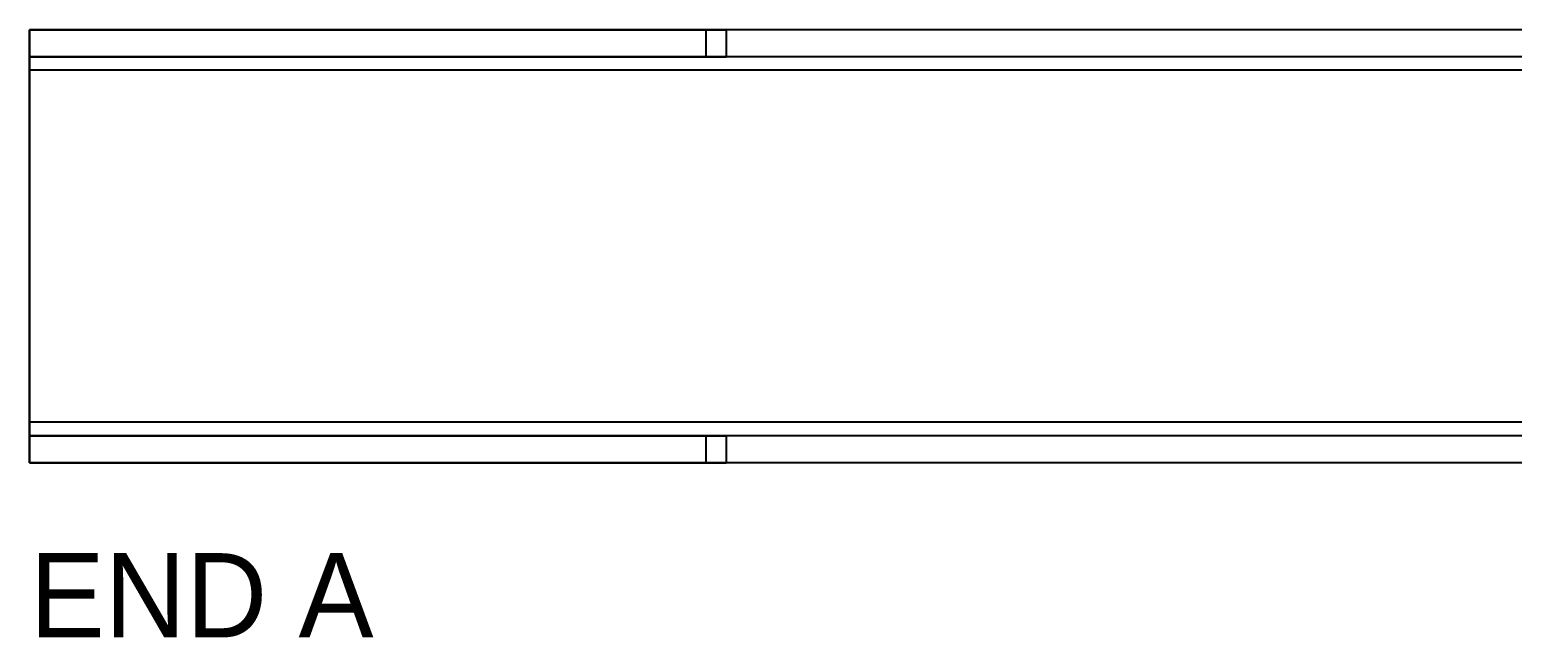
# Model space of a CAD drawing. Header units: inches. Extents: x 2 to 134, y 2 to 86.
# Drawn here: x 20.79 to 34.49, y 60.22 to 65.83 of the extents above; entities that cross this region are included whole.
import ezdxf

# ---------------------------------------------------------------- set-up
doc = ezdxf.new("R2010")
doc.units = ezdxf.units.IN
doc.header["$MEASUREMENT"] = 0

msp = doc.modelspace()

# ---------------------------------------------------------------- linework, layer by layer
at = {"layer": 'OUTLINE'}
for p, q in [((20.787, 65.833), (20.787, 65.833)), ((20.787, 65.833), (20.787, 65.833)), ((20.787, 65.833), (20.787, 65.832)), ((20.787, 65.832), (20.787, 65.833)), ((20.787, 65.833), (20.787, 65.833)), ((20.787, 65.833), (20.787, 65.833)), ((20.787, 65.833), (27.037, 65.833)), ((20.787, 65.833), (20.787, 65.583)), ((20.787, 65.833), (20.787, 65.583)), ((27.037, 65.833), (20.787, 65.833)), ((89.213, 65.833), (20.787, 65.833)), ((89.213, 65.833), (20.787, 65.833)), ((20.787, 65.832), (20.787, 65.832)), ((20.787, 65.832), (20.787, 65.831)), ((20.787, 65.831), (20.787, 65.832)), ((20.787, 65.832), (20.787, 65.832)), ((20.787, 65.831), (20.787, 65.829)), ((20.787, 65.829), (20.787, 65.831)), ((20.787, 65.829), (20.787, 65.828)), ((20.787, 65.828), (20.787, 65.829)), ((20.787, 65.828), (20.787, 65.826)), ((20.787, 65.826), (20.787, 65.828)), ((20.787, 65.826), (20.787, 65.824)), ((20.787, 65.824), (20.787, 65.826)), ((20.787, 65.824), (20.787, 65.822)), ((20.787, 65.822), (20.787, 65.824)), ((20.787, 65.822), (20.787, 65.82)), ((20.787, 65.82), (20.787, 65.822)), ((20.787, 65.82), (20.787, 65.817)), ((20.787, 65.817), (20.787, 65.82)), ((20.787, 65.817), (20.787, 65.814)), ((20.787, 65.814), (20.787, 65.817)), ((20.787, 65.814), (20.787, 65.811)), ((20.787, 65.811), (20.787, 65.814)), ((20.787, 65.811), (20.787, 65.808)), ((20.787, 65.808), (20.787, 65.811)), ((20.787, 65.808), (20.787, 65.805)), ((20.787, 65.805), (20.787, 65.808)), ((20.787, 65.805), (20.787, 65.801)), ((20.787, 65.801), (20.787, 65.805)), ((20.787, 65.801), (20.787, 65.797)), ((20.787, 65.797), (20.787, 65.801)), ((20.787, 65.797), (20.787, 65.793)), ((20.787, 65.793), (20.787, 65.797)), ((20.787, 65.793), (20.787, 65.789)), ((20.787, 65.789), (20.787, 65.793)), ((20.787, 65.789), (20.787, 65.785)), ((20.787, 65.785), (20.787, 65.789)), ((20.787, 65.785), (20.787, 65.78)), ((20.787, 65.78), (20.787, 65.785)), ((27.037, 65.833), (27.037, 65.583)), ((27.042, 65.833), (27.037, 65.833)), ((27.037, 65.833), (27.037, 65.583)), ((27.037, 65.833), (27.042, 65.833)), ((27.046, 65.833), (27.042, 65.833)), ((27.042, 65.833), (27.046, 65.833)), ((27.051, 65.833), (27.046, 65.833)), ((27.046, 65.833), (27.051, 65.833)), ((27.055, 65.833), (27.051, 65.833)), ((27.051, 65.833), (27.055, 65.833)), ((27.06, 65.833), (27.055, 65.833)), ((27.055, 65.833), (27.06, 65.833)), ((27.064, 65.833), (27.06, 65.833)), ((27.06, 65.833), (27.064, 65.833)), ((27.069, 65.833), (27.064, 65.833)), ((27.064, 65.833), (27.069, 65.833)), ((27.074, 65.833), (27.069, 65.833)), ((27.069, 65.833), (27.074, 65.833)), ((27.078, 65.833), (27.074, 65.833)), ((27.074, 65.833), (27.078, 65.833)), ((27.082, 65.833), (27.078, 65.833)), ((27.078, 65.833), (27.082, 65.833)), ((27.087, 65.833), (27.082, 65.833)), ((27.082, 65.833), (27.087, 65.833)), ((27.091, 65.833), (27.087, 65.833)), ((27.087, 65.833), (27.091, 65.833)), ((27.096, 65.833), (27.091, 65.833)), ((27.091, 65.833), (27.096, 65.833)), ((27.1, 65.833), (27.096, 65.833)), ((27.096, 65.833), (27.1, 65.833)), ((27.104, 65.833), (27.1, 65.833)), ((27.1, 65.833), (27.104, 65.833)), ((27.109, 65.833), (27.104, 65.833)), ((27.104, 65.833), (27.109, 65.833)), ((27.113, 65.833), (27.109, 65.833)), ((27.109, 65.833), (27.113, 65.833)), ((27.117, 65.833), (27.113, 65.833)), ((27.113, 65.833), (27.117, 65.833)), ((27.121, 65.833), (27.117, 65.833)), ((27.117, 65.833), (27.121, 65.833)), ((27.125, 65.833), (27.121, 65.833)), ((27.121, 65.833), (27.125, 65.833)), ((27.129, 65.833), (27.125, 65.833)), ((27.125, 65.833), (27.129, 65.833)), ((27.133, 65.833), (27.129, 65.833)), ((27.129, 65.833), (27.133, 65.833)), ((27.137, 65.833), (27.133, 65.833)), ((27.133, 65.833), (27.137, 65.833)), ((27.141, 65.833), (27.137, 65.833)), ((27.137, 65.833), (27.141, 65.833)), ((27.145, 65.833), (27.141, 65.833)), ((27.141, 65.833), (27.145, 65.833)), ((27.149, 65.833), (27.145, 65.833)), ((27.145, 65.833), (27.149, 65.833)), ((27.152, 65.833), (27.149, 65.833)), ((27.149, 65.833), (27.152, 65.833)), ((27.156, 65.833), (27.152, 65.833)), ((27.152, 65.833), (27.156, 65.833)), ((27.159, 65.833), (27.156, 65.833)), ((27.156, 65.833), (27.159, 65.833)), ((27.163, 65.833), (27.159, 65.833)), ((27.159, 65.833), (27.163, 65.833)), ((27.166, 65.833), (27.163, 65.833)), ((27.163, 65.833), (27.166, 65.833)), ((27.17, 65.833), (27.166, 65.833)), ((27.166, 65.833), (27.17, 65.833)), ((27.173, 65.833), (27.17, 65.833)), ((27.17, 65.833), (27.173, 65.833)), ((27.176, 65.833), (27.173, 65.833)), ((27.173, 65.833), (27.176, 65.833)), ((27.179, 65.833), (27.176, 65.833)), ((27.176, 65.833), (27.179, 65.833)), ((27.182, 65.833), (27.179, 65.833)), ((27.179, 65.833), (27.182, 65.833)), ((27.185, 65.833), (27.182, 65.833)), ((27.182, 65.833), (27.185, 65.833)), ((27.188, 65.833), (27.185, 65.833)), ((27.185, 65.833), (27.188, 65.833)), ((27.19, 65.833), (27.188, 65.833)), ((27.188, 65.833), (27.19, 65.833)), ((27.193, 65.833), (27.19, 65.833)), ((27.19, 65.833), (27.193, 65.833)), ((27.195, 65.833), (27.193, 65.833)), ((27.193, 65.833), (27.195, 65.833)), ((27.198, 65.833), (27.195, 65.833)), ((27.195, 65.833), (27.198, 65.833)), ((27.2, 65.833), (27.198, 65.833)), ((27.198, 65.833), (27.2, 65.833)), ((27.202, 65.833), (27.2, 65.833)), ((27.2, 65.833), (27.202, 65.833)), ((27.204, 65.833), (27.202, 65.833)), ((27.202, 65.833), (27.204, 65.833)), ((27.206, 65.833), (27.204, 65.833)), ((27.204, 65.833), (27.206, 65.833)), ((27.208, 65.833), (27.206, 65.833)), ((27.206, 65.833), (27.208, 65.833)), ((27.21, 65.833), (27.208, 65.833)), ((27.208, 65.833), (27.21, 65.833)), ((27.212, 65.833), (27.21, 65.833)), ((27.21, 65.833), (27.212, 65.833)), ((27.213, 65.833), (27.212, 65.833)), ((27.212, 65.833), (27.213, 65.833)), ((27.215, 65.833), (27.213, 65.833)), ((27.213, 65.833), (27.215, 65.833)), ((27.216, 65.833), (27.215, 65.833)), ((27.215, 65.833), (27.216, 65.833)), ((27.218, 65.833), (27.216, 65.833)), ((27.216, 65.833), (27.218, 65.833)), ((27.219, 65.833), (27.218, 65.833)), ((27.218, 65.833), (27.219, 65.833)), ((27.22, 65.833), (27.219, 65.833)), ((27.219, 65.833), (27.22, 65.833)), ((27.221, 65.833), (27.22, 65.833)), ((27.22, 65.833), (27.221, 65.833)), ((27.222, 65.833), (27.221, 65.833)), ((27.221, 65.833), (27.222, 65.833)), ((27.223, 65.833), (27.222, 65.833)), ((27.222, 65.833), (27.222, 65.833)), ((27.222, 65.833), (27.222, 65.833)), ((27.222, 65.833), (27.223, 65.833)), ((27.224, 65.833), (27.223, 65.833)), ((27.223, 65.833), (27.224, 65.833)), ((27.224, 65.833), (27.224, 65.583)), ((27.224, 65.833), (27.224, 65.583)), ((27.224, 65.833), (27.224, 65.833)), ((27.224, 65.833), (27.224, 65.833)), ((27.224, 65.833), (27.224, 65.833)), ((27.224, 65.833), (27.224, 65.833)), ((27.224, 65.833), (27.224, 65.833)), ((27.224, 65.833), (27.224, 65.833)), ((27.224, 65.833), (27.224, 65.833)), ((27.224, 65.833), (27.224, 65.833)), ((20.787, 65.78), (20.787, 65.775)), ((20.787, 65.775), (20.787, 65.78)), ((20.787, 65.775), (20.787, 65.77)), ((20.787, 65.77), (20.787, 65.775)), ((20.787, 65.77), (20.787, 65.765)), ((20.787, 65.765), (20.787, 65.77)), ((20.787, 65.765), (20.787, 65.76)), ((20.787, 65.76), (20.787, 65.765)), ((20.787, 65.76), (20.787, 65.754)), ((20.787, 65.754), (20.787, 65.76)), ((20.787, 65.754), (20.787, 65.748)), ((20.787, 65.748), (20.787, 65.754)), ((20.787, 65.748), (20.787, 65.742)), ((20.787, 65.742), (20.787, 65.748)), ((20.787, 65.742), (20.787, 65.736)), ((20.787, 65.736), (20.787, 65.742)), ((20.787, 65.736), (20.787, 65.73)), ((20.787, 65.73), (20.787, 65.736)), ((20.787, 65.73), (20.787, 65.723)), ((20.787, 65.723), (20.787, 65.73)), ((20.787, 65.723), (20.787, 65.717)), ((20.787, 65.717), (20.787, 65.723)), ((20.787, 65.717), (20.787, 65.71)), ((20.787, 65.71), (20.787, 65.717)), ((20.787, 65.71), (20.787, 65.703)), ((20.787, 65.703), (20.787, 65.71)), ((20.787, 65.703), (20.787, 65.696)), ((20.787, 65.696), (20.787, 65.703)), ((20.787, 65.696), (20.787, 65.689)), ((20.787, 65.689), (20.787, 65.696)), ((20.787, 65.689), (20.787, 65.682)), ((20.787, 65.682), (20.787, 65.689)), ((20.787, 65.682), (20.787, 65.674)), ((20.787, 65.674), (20.787, 65.682)), ((20.787, 65.674), (20.787, 65.667)), ((20.787, 65.667), (20.787, 65.674)), ((20.787, 65.667), (20.787, 65.659)), ((20.787, 65.659), (20.787, 65.667)), ((20.787, 65.659), (20.787, 65.651)), ((20.787, 65.651), (20.787, 65.659)), ((20.787, 65.651), (20.787, 65.643)), ((20.787, 65.643), (20.787, 65.651)), ((20.787, 65.643), (20.787, 65.635)), ((20.787, 65.635), (20.787, 65.643)), ((20.787, 65.635), (20.787, 65.627)), ((20.787, 65.627), (20.787, 65.635)), ((20.787, 65.627), (20.787, 65.619)), ((20.787, 65.619), (20.787, 65.627)), ((20.787, 65.619), (20.787, 65.61)), ((20.787, 65.61), (20.787, 65.619)), ((20.787, 65.61), (20.787, 65.602)), ((20.787, 65.602), (20.787, 65.61)), ((20.787, 65.602), (20.787, 65.593)), ((20.787, 65.593), (20.787, 65.602)), ((20.787, 65.593), (20.787, 65.585)), ((20.787, 65.585), (20.787, 65.593)), ((20.787, 65.585), (20.787, 65.576)), ((20.787, 65.576), (20.787, 65.585)), ((27.037, 65.583), (20.787, 65.583)), ((89.213, 65.583), (20.787, 65.583)), ((20.787, 65.582), (20.787, 65.583)), ((20.787, 65.583), (20.787, 65.583)), ((20.787, 65.583), (20.787, 65.583)), ((20.787, 65.583), (20.787, 65.583)), ((20.787, 65.583), (20.787, 65.583)), ((20.787, 65.583), (27.037, 65.583)), ((89.213, 65.583), (20.787, 65.583)), ((20.787, 65.583), (20.787, 65.583)), ((20.787, 65.583), (20.787, 65.583)), ((20.787, 65.583), (20.787, 65.583)), ((20.787, 65.583), (20.787, 65.583)), ((20.787, 65.583), (20.787, 65.582)), ((20.787, 65.581), (20.787, 65.582)), ((20.787, 65.582), (20.787, 65.582)), ((20.787, 65.582), (20.787, 65.582)), ((20.787, 65.582), (20.787, 65.581)), ((20.787, 65.58), (20.787, 65.581)), ((20.787, 65.581), (20.787, 65.581)), ((20.787, 65.581), (20.787, 65.581)), ((20.787, 65.581), (20.787, 65.58)), ((20.787, 65.579), (20.787, 65.58)), ((20.787, 65.58), (20.787, 65.58)), ((20.787, 65.58), (20.787, 65.58)), ((20.787, 65.58), (20.787, 65.579)), ((20.787, 65.578), (20.787, 65.579)), ((20.787, 65.579), (20.787, 65.578)), ((20.787, 65.577), (20.787, 65.578)), ((20.787, 65.578), (20.787, 65.577)), ((20.787, 65.576), (20.787, 65.577)), ((20.787, 65.577), (20.787, 65.576)), ((20.787, 65.576), (20.787, 65.567)), ((20.787, 65.567), (20.787, 65.576)), ((20.787, 65.575), (20.787, 65.576)), ((20.787, 65.576), (20.787, 65.575)), ((20.787, 65.574), (20.787, 65.575)), ((20.787, 65.575), (20.787, 65.574)), ((20.787, 65.573), (20.787, 65.574)), ((20.787, 65.574), (20.787, 65.573)), ((20.787, 65.571), (20.787, 65.573)), ((20.787, 65.573), (20.787, 65.571)), ((20.787, 65.57), (20.787, 65.571)), ((20.787, 65.571), (20.787, 65.57)), ((20.787, 65.569), (20.787, 65.57)), ((20.787, 65.57), (20.787, 65.569)), ((20.787, 65.567), (20.787, 65.569)), ((20.787, 65.569), (20.787, 65.567)), ((20.787, 65.567), (20.787, 65.558)), ((20.787, 65.558), (20.787, 65.567)), ((20.787, 65.566), (20.787, 65.567)), ((20.787, 65.567), (20.787, 65.566)), ((20.787, 65.564), (20.787, 65.566)), ((20.787, 65.566), (20.787, 65.564)), ((20.787, 65.562), (20.787, 65.564)), ((20.787, 65.564), (20.787, 65.562)), ((20.787, 65.561), (20.787, 65.562)), ((20.787, 65.562), (20.787, 65.561)), ((20.787, 65.559), (20.787, 65.561)), ((20.787, 65.561), (20.787, 65.559)), ((20.787, 65.557), (20.787, 65.559)), ((20.787, 65.559), (20.787, 65.557)), ((20.787, 65.558), (20.787, 65.549)), ((20.787, 65.549), (20.787, 65.558)), ((20.787, 65.555), (20.787, 65.557)), ((20.787, 65.557), (20.787, 65.555)), ((20.787, 65.553), (20.787, 65.555)), ((20.787, 65.555), (20.787, 65.553)), ((20.787, 65.551), (20.787, 65.553)), ((20.787, 65.553), (20.787, 65.551)), ((20.787, 65.549), (20.787, 65.551)), ((20.787, 65.551), (20.787, 65.549)), ((20.787, 65.549), (20.787, 65.54)), ((20.787, 65.54), (20.787, 65.549)), ((20.787, 65.547), (20.787, 65.549)), ((20.787, 65.549), (20.787, 65.547)), ((20.787, 65.545), (20.787, 65.547)), ((20.787, 65.547), (20.787, 65.545)), ((20.787, 65.542), (20.787, 65.545)), ((20.787, 65.545), (20.787, 65.542)), ((20.787, 65.54), (20.787, 65.542)), ((20.787, 65.542), (20.787, 65.54)), ((20.787, 65.54), (20.787, 65.531)), ((20.787, 65.531), (20.787, 65.54)), ((20.787, 65.538), (20.787, 65.54)), ((20.787, 65.54), (20.787, 65.538)), ((20.787, 65.535), (20.787, 65.538)), ((20.787, 65.538), (20.787, 65.535)), ((20.787, 65.533), (20.787, 65.535)), ((20.787, 65.535), (20.787, 65.533)), ((20.787, 65.53), (20.787, 65.533)), ((20.787, 65.533), (20.787, 65.53)), ((20.787, 65.531), (20.787, 65.522)), ((20.787, 65.522), (20.787, 65.531)), ((20.787, 65.528), (20.787, 65.53)), ((20.787, 65.53), (20.787, 65.528)), ((20.787, 65.525), (20.787, 65.528)), ((20.787, 65.528), (20.787, 65.525)), ((20.787, 65.523), (20.787, 65.525)), ((20.787, 65.525), (20.787, 65.523)), ((20.787, 65.52), (20.787, 65.523)), ((20.787, 65.523), (20.787, 65.52)), ((20.787, 65.522), (20.787, 65.513)), ((20.787, 65.513), (20.787, 65.522)), ((20.787, 65.517), (20.787, 65.52)), ((20.787, 65.52), (20.787, 65.517)), ((20.787, 65.515), (20.787, 65.517)), ((20.787, 65.517), (20.787, 65.515)), ((20.787, 65.512), (20.787, 65.515)), ((20.787, 65.515), (20.787, 65.512)), ((20.787, 65.513), (20.787, 65.504)), ((20.787, 65.504), (20.787, 65.513)), ((20.787, 65.509), (20.787, 65.512)), ((20.787, 65.512), (20.787, 65.509)), ((20.787, 65.506), (20.787, 65.509)), ((20.787, 65.509), (20.787, 65.506)), ((27.042, 65.583), (27.037, 65.583)), ((27.037, 65.583), (27.042, 65.583)), ((27.046, 65.583), (27.042, 65.583)), ((27.042, 65.583), (27.046, 65.583)), ((27.051, 65.583), (27.046, 65.583)), ((27.046, 65.583), (27.051, 65.583)), ((27.055, 65.583), (27.051, 65.583)), ((27.051, 65.583), (27.055, 65.583)), ((27.06, 65.583), (27.055, 65.583)), ((27.055, 65.583), (27.06, 65.583)), ((27.064, 65.583), (27.06, 65.583)), ((27.06, 65.583), (27.064, 65.583)), ((27.069, 65.583), (27.064, 65.583)), ((27.064, 65.583), (27.069, 65.583)), ((27.074, 65.583), (27.069, 65.583)), ((27.069, 65.583), (27.074, 65.583)), ((27.078, 65.583), (27.074, 65.583)), ((27.074, 65.583), (27.078, 65.583)), ((27.082, 65.583), (27.078, 65.583)), ((27.078, 65.583), (27.082, 65.583)), ((27.087, 65.583), (27.082, 65.583)), ((27.082, 65.583), (27.087, 65.583)), ((27.091, 65.583), (27.087, 65.583)), ((27.087, 65.583), (27.091, 65.583)), ((27.096, 65.583), (27.091, 65.583)), ((27.091, 65.583), (27.096, 65.583)), ((27.1, 65.583), (27.096, 65.583)), ((27.096, 65.583), (27.1, 65.583)), ((27.104, 65.583), (27.1, 65.583)), ((27.1, 65.583), (27.104, 65.583)), ((27.109, 65.583), (27.104, 65.583)), ((27.104, 65.583), (27.109, 65.583)), ((27.113, 65.583), (27.109, 65.583)), ((27.109, 65.583), (27.113, 65.583)), ((27.117, 65.583), (27.113, 65.583)), ((27.113, 65.583), (27.117, 65.583)), ((27.121, 65.583), (27.117, 65.583)), ((27.117, 65.583), (27.121, 65.583)), ((27.125, 65.583), (27.121, 65.583)), ((27.121, 65.583), (27.125, 65.583)), ((27.129, 65.583), (27.125, 65.583)), ((27.125, 65.583), (27.129, 65.583)), ((27.133, 65.583), (27.129, 65.583)), ((27.129, 65.583), (27.133, 65.583)), ((27.137, 65.583), (27.133, 65.583)), ((27.133, 65.583), (27.137, 65.583)), ((27.141, 65.583), (27.137, 65.583)), ((27.137, 65.583), (27.141, 65.583)), ((27.145, 65.583), (27.141, 65.583)), ((27.141, 65.583), (27.145, 65.583)), ((27.149, 65.583), (27.145, 65.583)), ((27.145, 65.583), (27.149, 65.583)), ((27.152, 65.583), (27.149, 65.583)), ((27.149, 65.583), (27.152, 65.583)), ((27.156, 65.583), (27.152, 65.583)), ((27.152, 65.583), (27.156, 65.583)), ((27.159, 65.583), (27.156, 65.583)), ((27.156, 65.583), (27.159, 65.583)), ((27.163, 65.583), (27.159, 65.583)), ((27.159, 65.583), (27.163, 65.583)), ((27.166, 65.583), (27.163, 65.583)), ((27.163, 65.583), (27.166, 65.583)), ((27.17, 65.583), (27.166, 65.583)), ((27.166, 65.583), (27.17, 65.583)), ((27.173, 65.583), (27.17, 65.583)), ((27.17, 65.583), (27.173, 65.583)), ((27.176, 65.583), (27.173, 65.583)), ((27.173, 65.583), (27.176, 65.583)), ((27.179, 65.583), (27.176, 65.583)), ((27.176, 65.583), (27.179, 65.583)), ((27.182, 65.583), (27.179, 65.583)), ((27.179, 65.583), (27.182, 65.583)), ((27.185, 65.583), (27.182, 65.583)), ((27.182, 65.583), (27.185, 65.583)), ((27.188, 65.583), (27.185, 65.583)), ((27.185, 65.583), (27.188, 65.583)), ((27.19, 65.583), (27.188, 65.583)), ((27.188, 65.583), (27.19, 65.583)), ((27.193, 65.583), (27.19, 65.583)), ((27.19, 65.583), (27.193, 65.583)), ((27.195, 65.583), (27.193, 65.583)), ((27.193, 65.583), (27.195, 65.583)), ((27.198, 65.583), (27.195, 65.583)), ((27.195, 65.583), (27.198, 65.583)), ((27.2, 65.583), (27.198, 65.583)), ((27.198, 65.583), (27.2, 65.583)), ((27.202, 65.583), (27.2, 65.583)), ((27.2, 65.583), (27.202, 65.583)), ((27.204, 65.583), (27.202, 65.583)), ((27.202, 65.583), (27.204, 65.583)), ((27.206, 65.583), (27.204, 65.583)), ((27.204, 65.583), (27.206, 65.583)), ((27.208, 65.583), (27.206, 65.583)), ((27.206, 65.583), (27.208, 65.583)), ((27.21, 65.583), (27.208, 65.583)), ((27.208, 65.583), (27.21, 65.583)), ((27.212, 65.583), (27.21, 65.583)), ((27.21, 65.583), (27.212, 65.583)), ((27.213, 65.583), (27.212, 65.583)), ((27.212, 65.583), (27.213, 65.583)), ((27.215, 65.583), (27.213, 65.583)), ((27.213, 65.583), (27.215, 65.583)), ((27.216, 65.583), (27.215, 65.583)), ((27.215, 65.583), (27.216, 65.583)), ((27.218, 65.583), (27.216, 65.583)), ((27.216, 65.583), (27.218, 65.583)), ((27.219, 65.583), (27.218, 65.583)), ((27.218, 65.583), (27.219, 65.583)), ((27.22, 65.583), (27.219, 65.583)), ((27.219, 65.583), (27.22, 65.583)), ((27.221, 65.583), (27.22, 65.583)), ((27.22, 65.583), (27.221, 65.583)), ((27.222, 65.583), (27.221, 65.583)), ((27.221, 65.583), (27.222, 65.583)), ((27.223, 65.583), (27.222, 65.583)), ((27.222, 65.583), (27.222, 65.583)), ((27.222, 65.583), (27.222, 65.583)), ((27.222, 65.583), (27.223, 65.583)), ((27.224, 65.583), (27.223, 65.583)), ((27.223, 65.583), (27.224, 65.583)), ((27.224, 65.583), (27.224, 65.583)), ((27.224, 65.583), (27.224, 65.583)), ((27.224, 65.583), (27.224, 65.583)), ((27.224, 65.583), (27.224, 65.583)), ((27.224, 65.583), (27.224, 65.583)), ((27.224, 65.583), (27.224, 65.583)), ((27.224, 65.583), (27.224, 65.583)), ((27.224, 65.583), (27.224, 65.583)), ((20.787, 65.503), (20.787, 65.506)), ((20.787, 65.506), (20.787, 65.503)), ((20.787, 65.504), (20.787, 65.495)), ((20.787, 65.495), (20.787, 65.504)), ((20.787, 65.5), (20.787, 65.503)), ((20.787, 65.503), (20.787, 65.5)), ((20.787, 65.498), (20.787, 65.5)), ((20.787, 65.5), (20.787, 65.498)), ((20.787, 65.495), (20.787, 65.498)), ((20.787, 65.498), (20.787, 65.495)), ((20.787, 65.495), (20.787, 65.486)), ((20.787, 65.486), (20.787, 65.495)), ((20.787, 65.492), (20.787, 65.495)), ((20.787, 65.495), (20.787, 65.492)), ((20.787, 65.489), (20.787, 65.492)), ((20.787, 65.492), (20.787, 65.489)), ((20.787, 65.486), (20.787, 65.489)), ((20.787, 65.489), (20.787, 65.486)), ((20.787, 65.486), (20.787, 65.477)), ((20.787, 65.477), (20.787, 65.486)), ((20.787, 65.483), (20.787, 65.486)), ((20.787, 65.486), (20.787, 65.483)), ((20.787, 65.48), (20.787, 65.483)), ((20.787, 65.483), (20.787, 65.48)), ((20.787, 65.477), (20.787, 65.48)), ((20.787, 65.48), (20.787, 65.477)), ((20.787, 65.477), (20.787, 65.468)), ((20.787, 65.468), (20.787, 65.477)), ((20.787, 65.474), (20.787, 65.477)), ((20.787, 65.477), (20.787, 65.474)), ((20.787, 65.471), (20.787, 65.474)), ((20.787, 65.474), (20.787, 65.471)), ((20.787, 65.468), (20.787, 65.471)), ((20.787, 65.471), (20.787, 65.468)), ((20.787, 65.468), (20.787, 65.458)), ((20.787, 65.458), (20.787, 65.468)), ((20.787, 65.464), (20.787, 65.468)), ((20.787, 65.468), (20.787, 65.464)), ((20.787, 65.461), (20.787, 65.464)), ((20.787, 65.464), (20.787, 65.461)), ((20.787, 65.458), (20.787, 65.461)), ((20.787, 65.461), (20.787, 65.458)), ((89.213, 65.458), (20.787, 65.458)), ((20.787, 62.208), (20.787, 65.458)), ((20.787, 62.208), (20.787, 65.458)), ((89.213, 65.458), (20.787, 65.458)), ((89.213, 65.458), (20.787, 65.458)), ((20.787, 65.458), (20.787, 62.208)), ((89.213, 65.458), (20.787, 65.458)), ((20.787, 65.458), (20.787, 62.208)), ((89.213, 62.208), (20.787, 62.208)), ((89.213, 62.208), (20.787, 62.208)), ((89.213, 62.208), (20.787, 62.208)), ((20.787, 62.205), (20.787, 62.208)), ((20.787, 62.208), (20.787, 62.199)), ((89.213, 62.208), (20.787, 62.208)), ((20.787, 62.208), (20.787, 62.205)), ((20.787, 62.199), (20.787, 62.208)), ((20.787, 62.202), (20.787, 62.205)), ((20.787, 62.205), (20.787, 62.202)), ((20.787, 62.199), (20.787, 62.202)), ((20.787, 62.202), (20.787, 62.199)), ((20.787, 62.196), (20.787, 62.199)), ((20.787, 62.199), (20.787, 62.19)), ((20.787, 62.199), (20.787, 62.196)), ((20.787, 62.19), (20.787, 62.199)), ((20.787, 62.193), (20.787, 62.196)), ((20.787, 62.196), (20.787, 62.193)), ((20.787, 62.19), (20.787, 62.193)), ((20.787, 62.193), (20.787, 62.19)), ((20.787, 62.187), (20.787, 62.19)), ((20.787, 62.19), (20.787, 62.181)), ((20.787, 62.19), (20.787, 62.187)), ((20.787, 62.181), (20.787, 62.19)), ((20.787, 62.184), (20.787, 62.187)), ((20.787, 62.187), (20.787, 62.184)), ((20.787, 62.181), (20.787, 62.184)), ((20.787, 62.184), (20.787, 62.181)), ((20.787, 62.178), (20.787, 62.181)), ((20.787, 62.181), (20.787, 62.172)), ((20.787, 62.181), (20.787, 62.178)), ((20.787, 62.172), (20.787, 62.181)), ((20.787, 62.175), (20.787, 62.178)), ((20.787, 62.178), (20.787, 62.175)), ((20.787, 62.172), (20.787, 62.175)), ((20.787, 62.175), (20.787, 62.172)), ((20.787, 62.169), (20.787, 62.172)), ((20.787, 62.172), (20.787, 62.162)), ((20.787, 62.172), (20.787, 62.169)), ((20.787, 62.162), (20.787, 62.172)), ((20.787, 62.166), (20.787, 62.169)), ((20.787, 62.169), (20.787, 62.166)), ((20.787, 62.163), (20.787, 62.166)), ((20.787, 62.166), (20.787, 62.163)), ((20.787, 62.16), (20.787, 62.163)), ((20.787, 62.163), (20.787, 62.16)), ((20.787, 62.162), (20.787, 62.153)), ((20.787, 62.153), (20.787, 62.162)), ((20.787, 62.158), (20.787, 62.16)), ((20.787, 62.16), (20.787, 62.158)), ((20.787, 62.155), (20.787, 62.158)), ((20.787, 62.158), (20.787, 62.155)), ((20.787, 62.152), (20.787, 62.155)), ((20.787, 62.155), (20.787, 62.152)), ((20.787, 62.153), (20.787, 62.144)), ((20.787, 62.144), (20.787, 62.153)), ((20.787, 62.149), (20.787, 62.152)), ((20.787, 62.152), (20.787, 62.149)), ((20.787, 62.147), (20.787, 62.149)), ((20.787, 62.149), (20.787, 62.147)), ((20.787, 62.144), (20.787, 62.147)), ((20.787, 62.147), (20.787, 62.144)), ((20.787, 62.141), (20.787, 62.144)), ((20.787, 62.144), (20.787, 62.135)), ((20.787, 62.144), (20.787, 62.141)), ((20.787, 62.135), (20.787, 62.144)), ((20.787, 62.139), (20.787, 62.141)), ((20.787, 62.141), (20.787, 62.139)), ((20.787, 62.136), (20.787, 62.139)), ((20.787, 62.139), (20.787, 62.136)), ((20.787, 62.134), (20.787, 62.136)), ((20.787, 62.136), (20.787, 62.134)), ((20.787, 62.135), (20.787, 62.126)), ((20.787, 62.126), (20.787, 62.135)), ((20.787, 62.131), (20.787, 62.134)), ((20.787, 62.134), (20.787, 62.131)), ((20.787, 62.129), (20.787, 62.131)), ((20.787, 62.131), (20.787, 62.129)), ((20.787, 62.127), (20.787, 62.129)), ((20.787, 62.129), (20.787, 62.127)), ((20.787, 62.124), (20.787, 62.127)), ((20.787, 62.127), (20.787, 62.124)), ((20.787, 62.126), (20.787, 62.117)), ((20.787, 62.117), (20.787, 62.126)), ((20.787, 62.122), (20.787, 62.124)), ((20.787, 62.124), (20.787, 62.122)), ((20.787, 62.12), (20.787, 62.122)), ((20.787, 62.122), (20.787, 62.12)), ((20.787, 62.118), (20.787, 62.12)), ((20.787, 62.12), (20.787, 62.118)), ((20.787, 62.116), (20.787, 62.118)), ((20.787, 62.118), (20.787, 62.116)), ((20.787, 62.117), (20.787, 62.108)), ((20.787, 62.108), (20.787, 62.117)), ((20.787, 62.114), (20.787, 62.116)), ((20.787, 62.116), (20.787, 62.114)), ((20.787, 62.112), (20.787, 62.114)), ((20.787, 62.114), (20.787, 62.112)), ((20.787, 62.11), (20.787, 62.112)), ((20.787, 62.112), (20.787, 62.11)), ((20.787, 62.108), (20.787, 62.11)), ((20.787, 62.11), (20.787, 62.108)), ((20.787, 62.106), (20.787, 62.108)), ((20.787, 62.108), (20.787, 62.099)), ((20.787, 62.108), (20.787, 62.106)), ((20.787, 62.099), (20.787, 62.108)), ((20.787, 62.104), (20.787, 62.106)), ((20.787, 62.106), (20.787, 62.104)), ((20.787, 62.103), (20.787, 62.104)), ((20.787, 62.104), (20.787, 62.103)), ((20.787, 62.101), (20.787, 62.103)), ((20.787, 62.103), (20.787, 62.101)), ((20.787, 62.1), (20.787, 62.101)), ((20.787, 62.101), (20.787, 62.1)), ((20.787, 62.098), (20.787, 62.1)), ((20.787, 62.1), (20.787, 62.098)), ((20.787, 62.099), (20.787, 62.091)), ((20.787, 62.091), (20.787, 62.099)), ((20.787, 62.097), (20.787, 62.098)), ((20.787, 62.098), (20.787, 62.097)), ((20.787, 62.095), (20.787, 62.097)), ((20.787, 62.097), (20.787, 62.095)), ((20.787, 62.094), (20.787, 62.095)), ((20.787, 62.095), (20.787, 62.094)), ((20.787, 62.093), (20.787, 62.094)), ((20.787, 62.094), (20.787, 62.093)), ((20.787, 62.092), (20.787, 62.093)), ((20.787, 62.093), (20.787, 62.092)), ((20.787, 62.091), (20.787, 62.092)), ((20.787, 62.092), (20.787, 62.091)), ((20.787, 62.09), (20.787, 62.091)), ((20.787, 62.091), (20.787, 62.082)), ((20.787, 62.091), (20.787, 62.09)), ((20.787, 62.082), (20.787, 62.091)), ((20.787, 62.089), (20.787, 62.09)), ((20.787, 62.09), (20.787, 62.089)), ((20.787, 62.088), (20.787, 62.089)), ((20.787, 62.089), (20.787, 62.088)), ((20.787, 62.087), (20.787, 62.088)), ((20.787, 62.088), (20.787, 62.087)), ((20.787, 62.086), (20.787, 62.087)), ((20.787, 62.087), (20.787, 62.086)), ((20.787, 62.085), (20.787, 62.086)), ((20.787, 62.086), (20.787, 62.086)), ((20.787, 62.086), (20.787, 62.086)), ((20.787, 62.086), (20.787, 62.085)), ((20.787, 62.084), (20.787, 62.085)), ((20.787, 62.085), (20.787, 62.085)), ((20.787, 62.085), (20.787, 62.085)), ((20.787, 62.085), (20.787, 62.084)), ((20.787, 62.083), (20.787, 62.084)), ((20.787, 62.084), (20.787, 62.084)), ((20.787, 62.084), (20.787, 62.084)), ((20.787, 62.084), (20.787, 62.084)), ((20.787, 62.084), (20.787, 62.084)), ((20.787, 62.084), (20.787, 62.083)), ((20.787, 62.083), (20.787, 61.833)), ((27.037, 62.083), (20.787, 62.083)), ((89.213, 62.083), (20.787, 62.083)), ((20.787, 62.083), (20.787, 62.083)), ((20.787, 62.083), (20.787, 62.083)), ((20.787, 61.833), (20.787, 62.083)), ((20.787, 62.083), (27.037, 62.083)), ((20.787, 62.083), (20.787, 62.083)), ((20.787, 62.083), (20.787, 62.083)), ((89.213, 62.083), (20.787, 62.083)), ((20.787, 62.082), (20.787, 62.073)), ((20.787, 62.073), (20.787, 62.082)), ((27.042, 62.083), (27.037, 62.083)), ((27.037, 62.083), (27.042, 62.083)), ((27.037, 62.083), (27.037, 61.833)), ((27.037, 62.083), (27.037, 61.833)), ((27.046, 62.083), (27.042, 62.083)), ((27.042, 62.083), (27.046, 62.083)), ((27.051, 62.083), (27.046, 62.083)), ((27.046, 62.083), (27.051, 62.083)), ((27.055, 62.083), (27.051, 62.083)), ((27.051, 62.083), (27.055, 62.083)), ((27.06, 62.083), (27.055, 62.083)), ((27.055, 62.083), (27.06, 62.083)), ((27.064, 62.083), (27.06, 62.083)), ((27.06, 62.083), (27.064, 62.083)), ((27.069, 62.083), (27.064, 62.083)), ((27.064, 62.083), (27.069, 62.083)), ((27.074, 62.083), (27.069, 62.083)), ((27.069, 62.083), (27.074, 62.083)), ((27.078, 62.083), (27.074, 62.083)), ((27.074, 62.083), (27.078, 62.083)), ((27.082, 62.083), (27.078, 62.083)), ((27.078, 62.083), (27.082, 62.083)), ((27.087, 62.083), (27.082, 62.083)), ((27.082, 62.083), (27.087, 62.083)), ((27.091, 62.083), (27.087, 62.083)), ((27.087, 62.083), (27.091, 62.083)), ((27.096, 62.083), (27.091, 62.083)), ((27.091, 62.083), (27.096, 62.083)), ((27.1, 62.083), (27.096, 62.083)), ((27.096, 62.083), (27.1, 62.083)), ((27.104, 62.083), (27.1, 62.083)), ((27.1, 62.083), (27.104, 62.083)), ((27.109, 62.083), (27.104, 62.083)), ((27.104, 62.083), (27.109, 62.083)), ((27.113, 62.083), (27.109, 62.083)), ((27.109, 62.083), (27.113, 62.083)), ((27.117, 62.083), (27.113, 62.083)), ((27.113, 62.083), (27.117, 62.083)), ((27.121, 62.083), (27.117, 62.083)), ((27.117, 62.083), (27.121, 62.083)), ((27.125, 62.083), (27.121, 62.083)), ((27.121, 62.083), (27.125, 62.083)), ((27.129, 62.083), (27.125, 62.083)), ((27.125, 62.083), (27.129, 62.083)), ((27.133, 62.083), (27.129, 62.083)), ((27.129, 62.083), (27.133, 62.083)), ((27.137, 62.083), (27.133, 62.083)), ((27.133, 62.083), (27.137, 62.083)), ((27.141, 62.083), (27.137, 62.083)), ((27.137, 62.083), (27.141, 62.083)), ((27.145, 62.083), (27.141, 62.083)), ((27.141, 62.083), (27.145, 62.083)), ((27.149, 62.083), (27.145, 62.083)), ((27.145, 62.083), (27.149, 62.083)), ((27.152, 62.083), (27.149, 62.083)), ((27.149, 62.083), (27.152, 62.083)), ((27.156, 62.083), (27.152, 62.083)), ((27.152, 62.083), (27.156, 62.083)), ((27.159, 62.083), (27.156, 62.083)), ((27.156, 62.083), (27.159, 62.083)), ((27.163, 62.083), (27.159, 62.083)), ((27.159, 62.083), (27.163, 62.083)), ((27.166, 62.083), (27.163, 62.083)), ((27.163, 62.083), (27.166, 62.083)), ((27.17, 62.083), (27.166, 62.083)), ((27.166, 62.083), (27.17, 62.083)), ((27.173, 62.083), (27.17, 62.083)), ((27.17, 62.083), (27.173, 62.083)), ((27.176, 62.083), (27.173, 62.083)), ((27.173, 62.083), (27.176, 62.083)), ((27.179, 62.083), (27.176, 62.083)), ((27.176, 62.083), (27.179, 62.083)), ((27.182, 62.083), (27.179, 62.083)), ((27.179, 62.083), (27.182, 62.083)), ((27.185, 62.083), (27.182, 62.083)), ((27.182, 62.083), (27.185, 62.083)), ((27.188, 62.083), (27.185, 62.083)), ((27.185, 62.083), (27.188, 62.083)), ((27.19, 62.083), (27.188, 62.083)), ((27.188, 62.083), (27.19, 62.083)), ((27.193, 62.083), (27.19, 62.083)), ((27.19, 62.083), (27.193, 62.083)), ((27.195, 62.083), (27.193, 62.083)), ((27.193, 62.083), (27.195, 62.083)), ((27.198, 62.083), (27.195, 62.083)), ((27.195, 62.083), (27.198, 62.083)), ((27.2, 62.083), (27.198, 62.083)), ((27.198, 62.083), (27.2, 62.083)), ((27.202, 62.083), (27.2, 62.083)), ((27.2, 62.083), (27.202, 62.083)), ((27.204, 62.083), (27.202, 62.083)), ((27.202, 62.083), (27.204, 62.083)), ((27.206, 62.083), (27.204, 62.083)), ((27.204, 62.083), (27.206, 62.083)), ((27.208, 62.083), (27.206, 62.083)), ((27.206, 62.083), (27.208, 62.083)), ((27.21, 62.083), (27.208, 62.083)), ((27.208, 62.083), (27.21, 62.083)), ((27.212, 62.083), (27.21, 62.083)), ((27.21, 62.083), (27.212, 62.083)), ((27.213, 62.083), (27.212, 62.083)), ((27.212, 62.083), (27.213, 62.083)), ((27.215, 62.083), (27.213, 62.083)), ((27.213, 62.083), (27.215, 62.083)), ((27.216, 62.083), (27.215, 62.083)), ((27.215, 62.083), (27.216, 62.083)), ((27.218, 62.083), (27.216, 62.083)), ((27.216, 62.083), (27.218, 62.083)), ((27.219, 62.083), (27.218, 62.083)), ((27.218, 62.083), (27.219, 62.083)), ((27.22, 62.083), (27.219, 62.083)), ((27.219, 62.083), (27.22, 62.083)), ((27.221, 62.083), (27.22, 62.083)), ((27.22, 62.083), (27.221, 62.083)), ((27.222, 62.083), (27.221, 62.083)), ((27.221, 62.083), (27.222, 62.083)), ((27.223, 62.083), (27.222, 62.083)), ((27.222, 62.083), (27.222, 62.083)), ((27.222, 62.083), (27.222, 62.083)), ((27.222, 62.083), (27.223, 62.083)), ((27.224, 62.083), (27.223, 62.083)), ((27.223, 62.083), (27.224, 62.083)), ((27.224, 62.083), (27.224, 62.083)), ((27.224, 62.083), (27.224, 62.083)), ((27.224, 62.083), (27.224, 62.083)), ((27.224, 62.083), (27.224, 62.083)), ((27.224, 62.083), (27.224, 61.833)), ((27.224, 62.083), (27.224, 62.083)), ((27.224, 62.083), (27.224, 62.083)), ((27.224, 62.083), (27.224, 62.083)), ((27.224, 62.083), (27.224, 62.083)), ((27.224, 62.083), (27.224, 61.833)), ((20.787, 62.073), (20.787, 62.065)), ((20.787, 62.065), (20.787, 62.073)), ((20.787, 62.065), (20.787, 62.056)), ((20.787, 62.056), (20.787, 62.065)), ((20.787, 62.056), (20.787, 62.048)), ((20.787, 62.048), (20.787, 62.056)), ((20.787, 62.048), (20.787, 62.04)), ((20.787, 62.04), (20.787, 62.048)), ((20.787, 62.04), (20.787, 62.032)), ((20.787, 62.032), (20.787, 62.04)), ((20.787, 62.032), (20.787, 62.023)), ((20.787, 62.023), (20.787, 62.032)), ((20.787, 62.023), (20.787, 62.016)), ((20.787, 62.016), (20.787, 62.023)), ((20.787, 62.016), (20.787, 62.008)), ((20.787, 62.008), (20.787, 62.016)), ((20.787, 62.008), (20.787, 62)), ((20.787, 62), (20.787, 62.008)), ((20.787, 62), (20.787, 61.992)), ((20.787, 61.992), (20.787, 62)), ((20.787, 61.992), (20.787, 61.985)), ((20.787, 61.985), (20.787, 61.992)), ((20.787, 61.985), (20.787, 61.978)), ((20.787, 61.978), (20.787, 61.985)), ((20.787, 61.978), (20.787, 61.97)), ((20.787, 61.97), (20.787, 61.978)), ((20.787, 61.97), (20.787, 61.963)), ((20.787, 61.963), (20.787, 61.97)), ((20.787, 61.963), (20.787, 61.956)), ((20.787, 61.956), (20.787, 61.963)), ((20.787, 61.956), (20.787, 61.95)), ((20.787, 61.95), (20.787, 61.956)), ((20.787, 61.95), (20.787, 61.943)), ((20.787, 61.943), (20.787, 61.95)), ((20.787, 61.943), (20.787, 61.937)), ((20.787, 61.937), (20.787, 61.943)), ((20.787, 61.937), (20.787, 61.93)), ((20.787, 61.93), (20.787, 61.937)), ((20.787, 61.93), (20.787, 61.924)), ((20.787, 61.924), (20.787, 61.93)), ((20.787, 61.924), (20.787, 61.918)), ((20.787, 61.918), (20.787, 61.924)), ((20.787, 61.918), (20.787, 61.913)), ((20.787, 61.913), (20.787, 61.918)), ((20.787, 61.913), (20.787, 61.907)), ((20.787, 61.907), (20.787, 61.913)), ((20.787, 61.907), (20.787, 61.902)), ((20.787, 61.902), (20.787, 61.907)), ((20.787, 61.902), (20.787, 61.897)), ((20.787, 61.897), (20.787, 61.902)), ((20.787, 61.897), (20.787, 61.892)), ((20.787, 61.892), (20.787, 61.897)), ((20.787, 61.892), (20.787, 61.887)), ((20.787, 61.887), (20.787, 61.892)), ((20.787, 61.887), (20.787, 61.882)), ((20.787, 61.882), (20.787, 61.887)), ((20.787, 61.882), (20.787, 61.878)), ((20.787, 61.878), (20.787, 61.882)), ((20.787, 61.878), (20.787, 61.873)), ((20.787, 61.873), (20.787, 61.878)), ((20.787, 61.873), (20.787, 61.869)), ((20.787, 61.869), (20.787, 61.873)), ((20.787, 61.869), (20.787, 61.866)), ((20.787, 61.866), (20.787, 61.869)), ((20.787, 61.866), (20.787, 61.862)), ((20.787, 61.862), (20.787, 61.866)), ((20.787, 61.862), (20.787, 61.858)), ((20.787, 61.858), (20.787, 61.862)), ((20.787, 61.858), (20.787, 61.855)), ((20.787, 61.855), (20.787, 61.858)), ((20.787, 61.855), (20.787, 61.852)), ((20.787, 61.852), (20.787, 61.855)), ((20.787, 61.852), (20.787, 61.849)), ((20.787, 61.849), (20.787, 61.852)), ((20.787, 61.849), (20.787, 61.847)), ((20.787, 61.847), (20.787, 61.849)), ((20.787, 61.847), (20.787, 61.845)), ((20.787, 61.845), (20.787, 61.847)), ((20.787, 61.845), (20.787, 61.842)), ((20.787, 61.842), (20.787, 61.845)), ((20.787, 61.842), (20.787, 61.841)), ((20.787, 61.841), (20.787, 61.842)), ((20.787, 61.841), (20.787, 61.839)), ((20.787, 61.839), (20.787, 61.841)), ((20.787, 61.839), (20.787, 61.837)), ((20.787, 61.837), (20.787, 61.839)), ((20.787, 61.837), (20.787, 61.836)), ((20.787, 61.836), (20.787, 61.837)), ((20.787, 61.836), (20.787, 61.835)), ((20.787, 61.835), (20.787, 61.836)), ((20.787, 61.835), (20.787, 61.834)), ((20.787, 61.834), (20.787, 61.835)), ((20.787, 61.834), (20.787, 61.834)), ((20.787, 61.834), (20.787, 61.833)), ((20.787, 61.833), (20.787, 61.834)), ((20.787, 61.834), (20.787, 61.834)), ((20.787, 61.833), (27.037, 61.833)), ((27.037, 61.833), (20.787, 61.833)), ((89.213, 61.833), (20.787, 61.833)), ((20.787, 61.833), (20.787, 61.833)), ((20.787, 61.833), (20.787, 61.833)), ((89.213, 61.833), (20.787, 61.833)), ((27.037, 61.833), (27.042, 61.833)), ((27.042, 61.833), (27.037, 61.833)), ((27.042, 61.833), (27.046, 61.833)), ((27.046, 61.833), (27.042, 61.833)), ((27.046, 61.833), (27.051, 61.833)), ((27.051, 61.833), (27.046, 61.833)), ((27.051, 61.833), (27.055, 61.833)), ((27.055, 61.833), (27.051, 61.833)), ((27.055, 61.833), (27.06, 61.833)), ((27.06, 61.833), (27.055, 61.833)), ((27.06, 61.833), (27.064, 61.833)), ((27.064, 61.833), (27.06, 61.833)), ((27.064, 61.833), (27.069, 61.833)), ((27.069, 61.833), (27.064, 61.833)), ((27.069, 61.833), (27.074, 61.833)), ((27.074, 61.833), (27.069, 61.833)), ((27.074, 61.833), (27.078, 61.833)), ((27.078, 61.833), (27.074, 61.833)), ((27.078, 61.833), (27.082, 61.833)), ((27.082, 61.833), (27.078, 61.833)), ((27.082, 61.833), (27.087, 61.833)), ((27.087, 61.833), (27.082, 61.833)), ((27.087, 61.833), (27.091, 61.833)), ((27.091, 61.833), (27.087, 61.833)), ((27.091, 61.833), (27.096, 61.833)), ((27.096, 61.833), (27.091, 61.833)), ((27.096, 61.833), (27.1, 61.833)), ((27.1, 61.833), (27.096, 61.833)), ((27.1, 61.833), (27.104, 61.833)), ((27.104, 61.833), (27.1, 61.833)), ((27.104, 61.833), (27.109, 61.833)), ((27.109, 61.833), (27.104, 61.833)), ((27.109, 61.833), (27.113, 61.833)), ((27.113, 61.833), (27.109, 61.833)), ((27.113, 61.833), (27.117, 61.833)), ((27.117, 61.833), (27.113, 61.833)), ((27.117, 61.833), (27.121, 61.833)), ((27.121, 61.833), (27.117, 61.833)), ((27.121, 61.833), (27.125, 61.833)), ((27.125, 61.833), (27.121, 61.833)), ((27.125, 61.833), (27.129, 61.833)), ((27.129, 61.833), (27.125, 61.833)), ((27.129, 61.833), (27.133, 61.833)), ((27.133, 61.833), (27.129, 61.833)), ((27.133, 61.833), (27.137, 61.833)), ((27.137, 61.833), (27.133, 61.833)), ((27.137, 61.833), (27.141, 61.833)), ((27.141, 61.833), (27.137, 61.833)), ((27.141, 61.833), (27.145, 61.833)), ((27.145, 61.833), (27.141, 61.833)), ((27.145, 61.833), (27.149, 61.833)), ((27.149, 61.833), (27.145, 61.833)), ((27.149, 61.833), (27.152, 61.833)), ((27.152, 61.833), (27.149, 61.833)), ((27.152, 61.833), (27.156, 61.833)), ((27.156, 61.833), (27.152, 61.833)), ((27.156, 61.833), (27.159, 61.833)), ((27.159, 61.833), (27.156, 61.833)), ((27.159, 61.833), (27.163, 61.833)), ((27.163, 61.833), (27.159, 61.833)), ((27.163, 61.833), (27.166, 61.833)), ((27.166, 61.833), (27.163, 61.833)), ((27.166, 61.833), (27.17, 61.833)), ((27.17, 61.833), (27.166, 61.833)), ((27.17, 61.833), (27.173, 61.833)), ((27.173, 61.833), (27.17, 61.833)), ((27.173, 61.833), (27.176, 61.833)), ((27.176, 61.833), (27.173, 61.833)), ((27.176, 61.833), (27.179, 61.833)), ((27.179, 61.833), (27.176, 61.833)), ((27.179, 61.833), (27.182, 61.833)), ((27.182, 61.833), (27.179, 61.833)), ((27.182, 61.833), (27.185, 61.833)), ((27.185, 61.833), (27.182, 61.833)), ((27.185, 61.833), (27.188, 61.833)), ((27.188, 61.833), (27.185, 61.833)), ((27.188, 61.833), (27.19, 61.833)), ((27.19, 61.833), (27.188, 61.833)), ((27.19, 61.833), (27.193, 61.833)), ((27.193, 61.833), (27.19, 61.833)), ((27.193, 61.833), (27.195, 61.833)), ((27.195, 61.833), (27.193, 61.833)), ((27.195, 61.833), (27.198, 61.833)), ((27.198, 61.833), (27.195, 61.833)), ((27.198, 61.833), (27.2, 61.833)), ((27.2, 61.833), (27.198, 61.833)), ((27.2, 61.833), (27.202, 61.833)), ((27.202, 61.833), (27.2, 61.833)), ((27.202, 61.833), (27.204, 61.833)), ((27.204, 61.833), (27.202, 61.833)), ((27.204, 61.833), (27.206, 61.833)), ((27.206, 61.833), (27.204, 61.833)), ((27.206, 61.833), (27.208, 61.833)), ((27.208, 61.833), (27.206, 61.833)), ((27.208, 61.833), (27.21, 61.833)), ((27.21, 61.833), (27.208, 61.833)), ((27.21, 61.833), (27.212, 61.833)), ((27.212, 61.833), (27.21, 61.833)), ((27.212, 61.833), (27.213, 61.833)), ((27.213, 61.833), (27.212, 61.833)), ((27.213, 61.833), (27.215, 61.833)), ((27.215, 61.833), (27.213, 61.833)), ((27.215, 61.833), (27.216, 61.833)), ((27.216, 61.833), (27.215, 61.833)), ((27.216, 61.833), (27.218, 61.833)), ((27.218, 61.833), (27.216, 61.833)), ((27.218, 61.833), (27.219, 61.833)), ((27.219, 61.833), (27.218, 61.833)), ((27.219, 61.833), (27.22, 61.833)), ((27.22, 61.833), (27.219, 61.833)), ((27.22, 61.833), (27.221, 61.833)), ((27.221, 61.833), (27.22, 61.833)), ((27.221, 61.833), (27.222, 61.833)), ((27.222, 61.833), (27.221, 61.833)), ((27.222, 61.833), (27.222, 61.833)), ((27.222, 61.833), (27.223, 61.833)), ((27.223, 61.833), (27.222, 61.833)), ((27.222, 61.833), (27.222, 61.833)), ((27.223, 61.833), (27.224, 61.833)), ((27.224, 61.833), (27.223, 61.833)), ((27.224, 61.833), (27.224, 61.833)), ((27.224, 61.833), (27.224, 61.833)), ((27.224, 61.833), (27.224, 61.833)), ((27.224, 61.833), (27.224, 61.833)), ((27.224, 61.833), (27.224, 61.833)), ((27.224, 61.833), (27.224, 61.833)), ((27.224, 61.833), (27.224, 61.833)), ((27.224, 61.833), (27.224, 61.833))]:
    msp.add_line(p, q, dxfattribs=at)

# ---------------------------------------------------------------- texts
at = {"layer": 'ANNOTATION'}
msp.add_text('END A', height=0.7778, dxfattribs=at).set_placement((20.787, 60.222))

doc.saveas('drawing.dxf')
